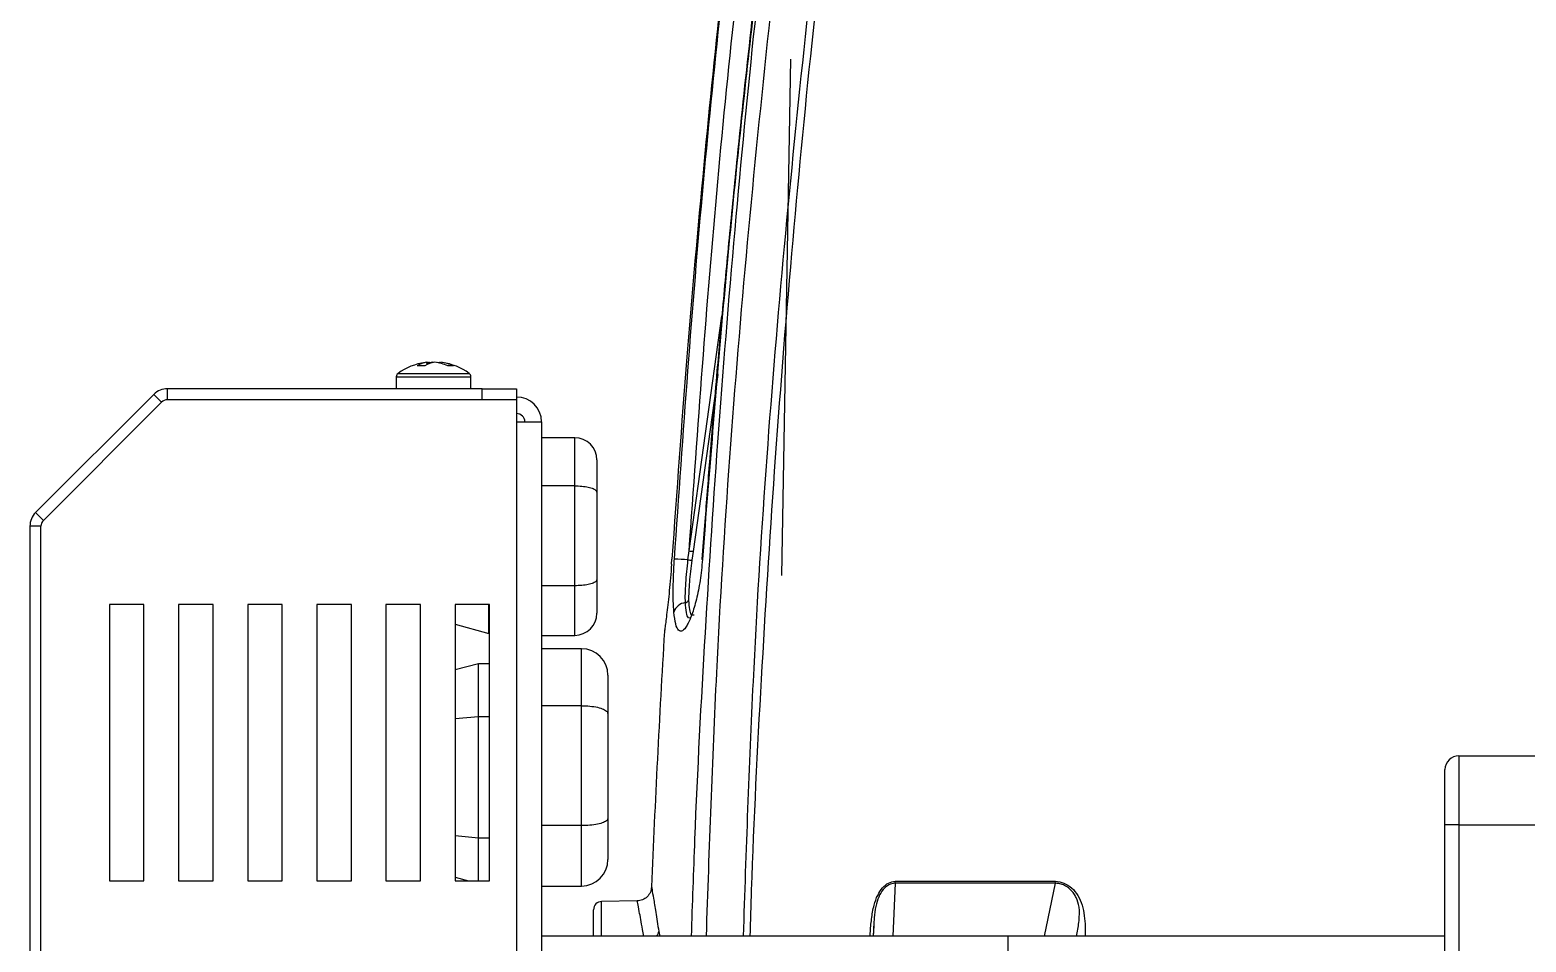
# Model space of a CAD drawing. Extents: x 17.3 to 113.1, y 4.8 to 84.5.
# Drawn here: x 48.22 to 53.63, y 71.88 to 75.18 of the extents above; entities that cross this region are included whole.
import ezdxf

# ---------------------------------------------------------------- set-up
doc = ezdxf.new("R2010")
doc.units = 0
doc.header["$MEASUREMENT"] = 0
doc.layers.add('OBJECT', color=7, linetype='CONTINUOUS')

msp = doc.modelspace()

# ---------------------------------------------------------------- linework, layer by layer
at = {"layer": 'OBJECT'}
for p, q in [((50.9408, 73.2097), (50.9734, 75.0768)), ((50.6053, 73.2984), (50.7236, 74.1476)), ((49.6561, 73.9805), (49.6572, 73.9716)), ((49.6616, 73.9805), (49.6561, 73.9799)), ((49.6616, 73.9801), (49.6616, 73.9805)), ((49.6817, 73.9798), (49.6779, 73.9805)), ((49.678, 73.9791), (49.6779, 73.9805)), ((49.6981, 73.9805), (49.6979, 73.9786)), ((49.7016, 73.9779), (49.7019, 73.9805)), ((49.7019, 73.9805), (49.7073, 73.9799)), ((49.7074, 73.9805), (49.7069, 73.9767)), ((49.5467, 73.9284), (49.5467, 73.885)), ((49.5467, 73.9284), (49.6013, 73.9284)), ((49.553, 73.9406), (49.605, 73.9406)), ((49.6013, 73.9284), (49.8167, 73.9284)), ((49.605, 73.9406), (49.8105, 73.9406)), ((49.8167, 73.885), (49.8167, 73.9284)), ((50.709, 73.9369), (50.6198, 73.2966)), ((48.6697, 73.8645), (48.2422, 73.4371)), ((48.6979, 73.8362), (48.6697, 73.8645)), ((48.7192, 73.845), (48.7192, 73.885)), ((49.8567, 73.885), (48.7192, 73.885)), ((49.8567, 73.845), (49.8567, 73.885)), ((49.8567, 73.885), (49.9817, 73.885)), ((49.9817, 73.885), (49.9817, 73.845)), ((49.9817, 73.855), (49.9817, 73.765)), ((48.2705, 73.4088), (48.6979, 73.8362)), ((49.8567, 73.845), (48.7192, 73.845)), ((49.9817, 73.845), (49.8567, 73.845)), ((49.9817, 73.765), (49.9817, 69.945)), ((49.9817, 73.765), (50.0717, 73.765)), ((50.0717, 73.765), (50.0717, 69.945)), ((50.1917, 73.7079), (50.0717, 73.7079)), ((50.1917, 73.5337), (50.1917, 73.7079)), ((50.2717, 73.6279), (50.2717, 73.5098)), ((50.1917, 73.5337), (50.0717, 73.5337)), ((50.1917, 73.1724), (50.1917, 73.5337)), ((50.2717, 73.5098), (50.2717, 73.1949)), ((48.2705, 73.4088), (48.2422, 73.4371)), ((48.2617, 73.3876), (48.2217, 73.3876)), ((48.2217, 73.3876), (48.2217, 70.2824)), ((48.2617, 70.2824), (48.2617, 73.3876)), ((50.6612, 73.3907), (50.652, 73.268)), ((50.663, 73.3903), (50.6538, 73.2675)), ((50.542, 73.25), (50.5433, 73.2687)), ((50.6014, 73.2664), (50.6053, 73.2984)), ((50.6198, 73.2966), (50.6154, 73.2646)), ((50.1917, 73.1724), (50.0717, 73.1724)), ((50.1917, 72.9929), (50.1917, 73.1724)), ((50.2717, 73.1949), (50.2717, 73.0729)), ((48.6342, 73.105), (48.5092, 73.105)), ((48.5092, 73.105), (48.5092, 72.105)), ((48.6342, 72.105), (48.6342, 73.105)), ((48.8842, 73.105), (48.7592, 73.105)), ((48.7592, 73.105), (48.7592, 72.105)), ((48.8842, 72.105), (48.8842, 73.105)), ((49.1342, 73.105), (49.0092, 73.105)), ((49.0092, 73.105), (49.0092, 72.105)), ((49.1342, 72.105), (49.1342, 73.105)), ((49.3842, 73.105), (49.2592, 73.105)), ((49.2592, 73.105), (49.2592, 72.105)), ((49.3842, 72.105), (49.3842, 73.105)), ((49.6342, 73.105), (49.5092, 73.105)), ((49.5092, 73.105), (49.5092, 72.105)), ((49.6342, 72.105), (49.6342, 73.105)), ((49.8842, 73.105), (49.7592, 73.105)), ((49.7592, 73.105), (49.7592, 72.105)), ((49.8817, 73.0002), (49.8817, 73.105)), ((49.8842, 72.105), (49.8842, 73.105)), ((49.7592, 73.0331), (49.8817, 73.0002)), ((49.8817, 73.0002), (49.8842, 73.0002)), ((50.0717, 72.9929), (50.1917, 72.9929)), ((50.2157, 72.9445), (50.0717, 72.9445)), ((50.2157, 72.7386), (50.2157, 72.9445)), ((49.8437, 72.8905), (49.7592, 72.8679)), ((49.8842, 72.8905), (49.8437, 72.8905)), ((49.8437, 72.6992), (49.8437, 72.8905)), ((50.3117, 72.8485), (50.3117, 72.7091)), ((50.2157, 72.7386), (50.0717, 72.7386)), ((50.2157, 72.3051), (50.2157, 72.7386)), ((49.7592, 72.6929), (49.8437, 72.6992)), ((49.8437, 72.261), (49.8437, 72.6992)), ((49.8437, 72.6992), (49.8842, 72.6992)), ((50.3117, 72.7091), (50.3117, 72.3313)), ((53.3887, 72.5575), (53.3887, 72.3075)), ((53.3887, 72.5575), (53.6937, 72.5575)), ((53.3387, 72.3075), (53.3387, 72.5075)), ((50.2157, 72.3051), (50.0717, 72.3051)), ((50.2157, 72.0865), (50.2157, 72.3051)), ((50.3117, 72.3313), (50.3117, 72.1825)), ((53.3387, 70.4242), (53.3387, 72.3075)), ((53.3887, 72.3075), (53.3387, 72.3075)), ((53.3887, 72.3075), (53.3887, 70.4712)), ((53.3887, 72.3075), (53.6937, 72.3075)), ((49.7592, 72.2687), (49.8437, 72.261)), ((49.8437, 72.105), (49.8437, 72.261)), ((49.8437, 72.261), (49.8842, 72.261)), ((48.5092, 72.105), (48.6342, 72.105)), ((48.7592, 72.105), (48.8842, 72.105)), ((49.0092, 72.105), (49.1342, 72.105)), ((49.2592, 72.105), (49.3842, 72.105)), ((49.5092, 72.105), (49.6342, 72.105)), ((49.7592, 72.1179), (49.8075, 72.105)), ((49.7592, 72.105), (49.8842, 72.105)), ((50.0717, 72.0865), (50.2157, 72.0865)), ((51.3503, 72.0965), (51.3425, 71.905)), ((51.9295, 72.0965), (51.8891, 71.905)), ((51.9295, 72.0965), (51.93, 72.1035)), ((50.4179, 72.0327), (50.2892, 72.0305)), ((50.2892, 71.905), (50.2892, 72.0305)), ((50.0719, 71.9629), (50.0717, 71.9629)), ((50.0719, 71.9629), (50.0719, 71.905)), ((51.7597, 71.905), (50.0717, 71.905)), ((50.4956, 71.9225), (50.499, 71.905)), ((51.273, 71.9427), (51.2714, 71.905)), ((51.7597, 70.655), (51.7597, 71.905)), ((53.3387, 71.905), (51.7597, 71.905))]:
    msp.add_line(p, q, dxfattribs=at)
at = {"layer": 'OBJECT', "flags": 128}
for points in [[(49.6562, 73.9795), (49.658, 73.9797), (49.6654, 73.9805)], [(49.6654, 73.9805), (49.6662, 73.9797), (49.6669, 73.9789)], [(49.6981, 73.9805), (49.6973, 73.9797), (49.6966, 73.9789)], [(50.663, 73.3903), (50.6613, 73.3906), (50.6613, 73.3907)], [(50.5435, 73.2689), (50.5434, 73.2689), (50.5433, 73.2687)], [(50.6538, 73.2675), (50.6522, 73.2679), (50.652, 73.268)], [(50.542, 73.25), (50.5421, 73.2508), (50.5423, 73.2509)]]:
    msp.add_lwpolyline(points, dxfattribs=at)
at = {"layer": 'OBJECT'}
for centre, radius, start, end in [((49.6817, 73.7612), 0.2208, 97.9922, 125.6682), ((49.6681, 73.8983), 0.083, 98.3727, 123.3302), ((49.6363, 73.7942), 0.1741, 85.4693, 94.5307), ((49.6997, 73.8852), 0.0963, 98.483, 121.0832), ((49.6934, 73.8312), 0.1501, 95.908, 104.1978), ((49.6691, 73.8259), 0.1554, 65.8157, 83.9362), ((49.6949, 73.9737), 0.00968, 22.5702, 44.4162), ((49.6926, 73.8388), 0.1425, 64.8121, 84.0172), ((49.6817, 73.7612), 0.2208, 54.3318, 82.0078), ((49.743, 73.8723), 0.0959, 83.8935, 96.1065), ((49.5617, 73.9284), 0.015, 125.6682, 180), ((49.8017, 73.9284), 0.015, 0, 54.3318), ((48.7192, 73.815), 0.07, 90, 135), ((49.9817, 73.765), 0.09, 0, 90), ((48.7192, 73.815), 0.03, 90, 135), ((49.9817, 73.765), 0.03, 0, 90), ((50.1917, 73.6279), 0.08, 0, 90), ((48.2917, 73.3876), 0.07, 135, 180), ((48.2917, 73.3876), 0.03, 135, 180), ((50.5312, 72.3205), 0.9485, 85.7521, 88.7342), ((50.6562, 73.6386), 0.3762, 261.632, 263.7724), ((50.6526, 73.6163), 0.3214, 261.5371, 264.138), ((50.5969, 73.0629), 0.0486, 95.9552, 163.2355), ((50.5908, 73.1249), 0.0137, 274.3558, 338.4822), ((50.1917, 73.0729), 0.08, 270, 0), ((101.0857, 69.98), 50.66, 176.57471, 177.62076), ((50.2157, 72.8485), 0.096, 0, 90), ((53.3887, 72.5075), 0.05, 90, 180), ((50.2157, 72.1825), 0.096, 270, 0), ((50.2897, 72.0005), 0.03, 91, 180), ((50.4566, 71.9285), 0.0394, 323.3978, 351.3326)]:
    msp.add_arc(centre, radius, start, end, dxfattribs=at)
for points, knots in [([(50.7966, 75.9692), (50.7723, 75.763), (50.7224, 75.3384), (50.6561, 74.682), (50.5942, 73.9881), (50.5606, 73.5126), (50.5433, 73.2687)], [0, 0, 0, 0, 0.22962, 0.472827, 0.72962, 1, 1, 1, 1]), ([(50.5521, 73.2687), (50.5841, 73.7227), (50.6477, 74.6245), (50.7477, 75.523), (50.7974, 75.9692)], [0, 0, 0, 0, 0.50338, 1, 1, 1, 1]), ([(50.6053, 73.2984), (50.6369, 73.7434), (50.7002, 74.6335), (50.7989, 75.5204), (50.8483, 75.9639)], [0, 0, 0, 0, 0.499931, 1, 1, 1, 1]), ([(50.9289, 75.9692), (50.901, 75.73), (50.8442, 75.2433), (50.7721, 74.4995), (50.7104, 73.7497), (50.6613, 72.9988), (50.6288, 72.3877), (50.6168, 72.0218), (50.6129, 71.905)], [0, 0, 0, 0, 0.177189, 0.360441, 0.549759, 0.730707, 0.913979, 1, 1, 1, 1]), ([(50.9236, 75.9698), (50.9136, 75.8912), (50.8955, 75.7501), (50.8726, 75.5627), (50.8553, 75.4167), (50.8412, 75.2953), (50.8153, 75.067), (50.7842, 74.778), (50.7503, 74.4365), (50.73, 74.2188), (50.7156, 74.0588), (50.7051, 73.9381), (50.6921, 73.7848), (50.677, 73.5987), (50.6668, 73.4637), (50.6613, 73.3907)], [0, 0, 0, 0, 0.091692, 0.164516, 0.21848, 0.261782, 0.305976, 0.484374, 0.598107, 0.703048, 0.737316, 0.783986, 0.843321, 0.915325, 1, 1, 1, 1]), ([(50.9259, 75.9692), (50.8923, 75.6991), (50.8231, 75.143), (50.7347, 74.2833), (50.6873, 73.6932), (50.663, 73.3903)], [0, 0, 0, 0, 0.315, 0.648332, 1, 1, 1, 1]), ([(50.9777, 75.9637), (50.9206, 75.4474), (50.8063, 74.4141), (50.7063, 73.0599), (50.6777, 72.2225), (50.6668, 71.905)], [0, 0, 0, 0, 0.382702, 0.765908, 1, 1, 1, 1]), ([(50.802, 71.905), (50.8124, 72.2121), (50.8401, 73.0287), (50.9367, 74.3516), (51.0477, 75.3642), (51.1032, 75.87)], [0, 0, 0, 0, 0.23178, 0.616222, 1, 1, 1, 1]), ([(51.1307, 75.867), (51.1026, 75.6229), (51.0453, 75.126), (50.9732, 74.3657), (50.912, 73.5989), (50.8645, 72.8313), (50.8359, 72.2706), (50.8267, 71.9606), (50.825, 71.905)], [0, 0, 0, 0, 0.185391, 0.377506, 0.576351, 0.765931, 0.957987, 1, 1, 1, 1]), ([(50.1917, 73.5337), (50.2005, 73.5334), (50.218, 73.533), (50.2414, 73.5293), (50.2595, 73.5237), (50.2696, 73.517), (50.2717, 73.512), (50.2717, 73.5098), (50.2717, 73.5098)], [0, 0, 0, 0, 0.204614, 0.409128, 0.616519, 0.830817, 0.996312, 1, 1, 1, 1]), ([(50.5504, 73.077), (50.5496, 73.0899), (50.5479, 73.1157), (50.5477, 73.1633), (50.549, 73.2147), (50.5511, 73.2507), (50.5521, 73.2687)], [0, 0, 0, 0, 0.251427, 0.50031, 0.75055, 1, 1, 1, 1]), ([(50.6538, 73.2675), (50.6513, 73.2417), (50.6462, 73.1902), (50.6321, 73.1213), (50.6155, 73.0653), (50.5978, 73.0261), (50.5811, 73.0062), (50.5669, 73.0078), (50.556, 73.0299), (50.5523, 73.0613), (50.5504, 73.077)], [0, 0, 0, 0, 0.125399, 0.250033, 0.374937, 0.500007, 0.625107, 0.75017, 0.875155, 1, 1, 1, 1]), ([(50.5919, 73.1113), (50.5917, 73.1219), (50.5915, 73.1429), (50.5934, 73.1815), (50.5966, 73.223), (50.5998, 73.2519), (50.6014, 73.2664)], [0, 0, 0, 0, 0.2510338, 0.4998421, 0.7502371, 1, 1, 1, 1]), ([(50.6154, 73.2646), (50.6136, 73.2511), (50.61, 73.2242), (50.6062, 73.1856), (50.6038, 73.1496), (50.6036, 73.1298), (50.6036, 73.1199)], [0, 0, 0, 0, 0.249686, 0.500038, 0.748854, 1, 1, 1, 1]), ([(50.542, 73.25), (50.5394, 73.2172), (50.5341, 73.1516), (50.5249, 73.0721), (50.5177, 73.0173), (50.5167, 73.0103), (50.5162, 73.0068)], [0, 0, 0, 0, 0.250566, 0.500351, 0.750175, 1, 1, 1, 1]), ([(50.2717, 73.1949), (50.2717, 73.1948), (50.2717, 73.1928), (50.2696, 73.1881), (50.2595, 73.1818), (50.2414, 73.1765), (50.218, 73.173), (50.2005, 73.1726), (50.1917, 73.1724)], [0, 0, 0, 0, 0.003688, 0.16918, 0.383479, 0.590872, 0.795386, 1, 1, 1, 1]), ([(50.6127, 73.0559), (50.6093, 73.0553), (50.6019, 73.0538), (50.5946, 73.0725), (50.5928, 73.0983), (50.5919, 73.1113)], [0, 0, 0, 0, 0.296045, 0.647644, 1, 1, 1, 1]), ([(50.6036, 73.1199), (50.6042, 73.1077), (50.6054, 73.0834), (50.6124, 73.0652), (50.62, 73.0669), (50.6238, 73.0677)], [0, 0, 0, 0, 0.333374, 0.66666, 1, 1, 1, 1]), ([(50.5173, 73.0143), (50.5172, 73.0142), (50.5165, 73.0117), (50.5164, 73.0092), (50.5162, 73.0068)], [0, 0, 0, 0, 0.05701, 1, 1, 1, 1]), ([(50.2157, 72.7386), (50.2262, 72.7383), (50.2472, 72.7377), (50.2753, 72.7331), (50.2971, 72.7262), (50.3092, 72.7179), (50.3117, 72.7119), (50.3117, 72.7092), (50.3117, 72.7091)], [0, 0, 0, 0, 0.204614, 0.409127, 0.616517, 0.830818, 0.996312, 1, 1, 1, 1]), ([(50.3117, 72.3313), (50.3117, 72.3312), (50.3117, 72.3288), (50.3092, 72.3234), (50.2971, 72.316), (50.2753, 72.3098), (50.2472, 72.3058), (50.2262, 72.3053), (50.2157, 72.3051)], [0, 0, 0, 0, 0.003689, 0.169182, 0.383484, 0.590873, 0.795386, 1, 1, 1, 1]), ([(50.4694, 72.0831), (50.4685, 72.0767), (50.4665, 72.0636), (50.4545, 72.0468), (50.4374, 72.0352), (50.4242, 72.0335), (50.4179, 72.0327)], [0, 0, 0, 0, 0.240856, 0.500001, 0.759147, 1, 1, 1, 1]), ([(50.4694, 72.0831), (50.4698, 72.0811), (50.4705, 72.0771), (50.4763, 72.0446), (50.4848, 71.995), (50.492, 71.9467), (50.4956, 71.9225)], [0, 0, 0, 0, 0.249549, 0.499968, 0.749833, 1, 1, 1, 1]), ([(51.2602, 71.905), (51.2603, 71.9087), (51.2612, 71.9294), (51.2645, 71.9674), (51.2724, 72.0144), (51.2862, 72.0534), (51.3043, 72.0811), (51.3264, 72.0996), (51.3427, 72.1022), (51.3509, 72.1035)], [0, 0, 0, 0, 0.04088, 0.227855, 0.418299, 0.567523, 0.70923, 0.854708, 1, 1, 1, 1]), ([(51.3503, 72.0965), (51.3427, 72.0953), (51.3274, 72.0929), (51.3065, 72.0751), (51.2899, 72.0479), (51.279, 72.0117), (51.2748, 71.9755), (51.2735, 71.9522), (51.273, 71.9427)], [0, 0, 0, 0, 0.169475, 0.339572, 0.508222, 0.676895, 0.867999, 1, 1, 1, 1]), ([(51.3503, 72.0965), (51.3504, 72.0976), (51.3507, 72.1), (51.3508, 72.1024), (51.3509, 72.1035)], [0, 0, 0, 0, 0.499999, 1, 1, 1, 1]), ([(51.9295, 72.0965), (51.824, 72.0965), (51.6129, 72.0964), (51.4379, 72.0965), (51.3503, 72.0965)], [0, 0, 0, 0, 0.499778, 1, 1, 1, 1]), ([(51.3509, 72.1035), (51.4384, 72.1036), (51.6134, 72.1036), (51.8244, 72.1036), (51.93, 72.1035)], [0, 0, 0, 0, 0.5000027, 1, 1, 1, 1]), ([(52.0068, 71.905), (52.0072, 71.907), (52.0107, 71.9257), (52.0163, 71.9606), (52.0182, 72.0071), (52.0084, 72.0399), (51.9966, 72.0601), (51.986, 72.0724), (51.9731, 72.0829), (51.9589, 72.0909), (51.9438, 72.0958), (51.9338, 72.0963), (51.9295, 72.0965)], [0, 0, 0, 0, 0.0239696, 0.221866, 0.4128516, 0.5596247, 0.6263244, 0.7067857, 0.7716437, 0.8534734, 0.9365365, 1, 1, 1, 1]), ([(51.93, 72.1035), (51.9404, 72.1022), (51.9614, 72.0995), (51.9895, 72.0809), (52.0124, 72.0533), (52.0321, 72.0063), (52.0383, 71.9545), (52.038, 71.9166), (52.0379, 71.905)], [0, 0, 0, 0, 0.1454038, 0.2910572, 0.4333395, 0.582158, 0.8724627, 1, 1, 1, 1]), ([(50.4409, 71.905), (50.4396, 71.9132), (50.4359, 71.9363), (50.4305, 71.9663), (50.4241, 72.0011), (50.4195, 72.0247), (50.4172, 72.0358), (50.4179, 72.0327), (50.4179, 72.0327)], [0, 0, 0, 0, 0.098659, 0.275948, 0.453838, 0.731774, 0.998888, 1, 1, 1, 1]), ([(50.2597, 71.905), (50.2597, 71.9086), (50.2597, 71.9332), (50.2597, 71.9638), (50.2597, 71.995), (50.2597, 71.9987), (50.2597, 72.0005)], [0, 0, 0, 0, 0.053742, 0.36211, 0.67887, 1, 1, 1, 1]), ([(51.273, 71.9427), (51.2727, 71.9381), (51.272, 71.927), (51.2716, 71.916), (51.2713, 71.9096)], [0, 0, 0, 0, 0.41689, 1, 1, 1, 1])]:
    msp.add_open_spline(points, degree=3, knots=knots, dxfattribs=at)

doc.saveas('drawing.dxf')
